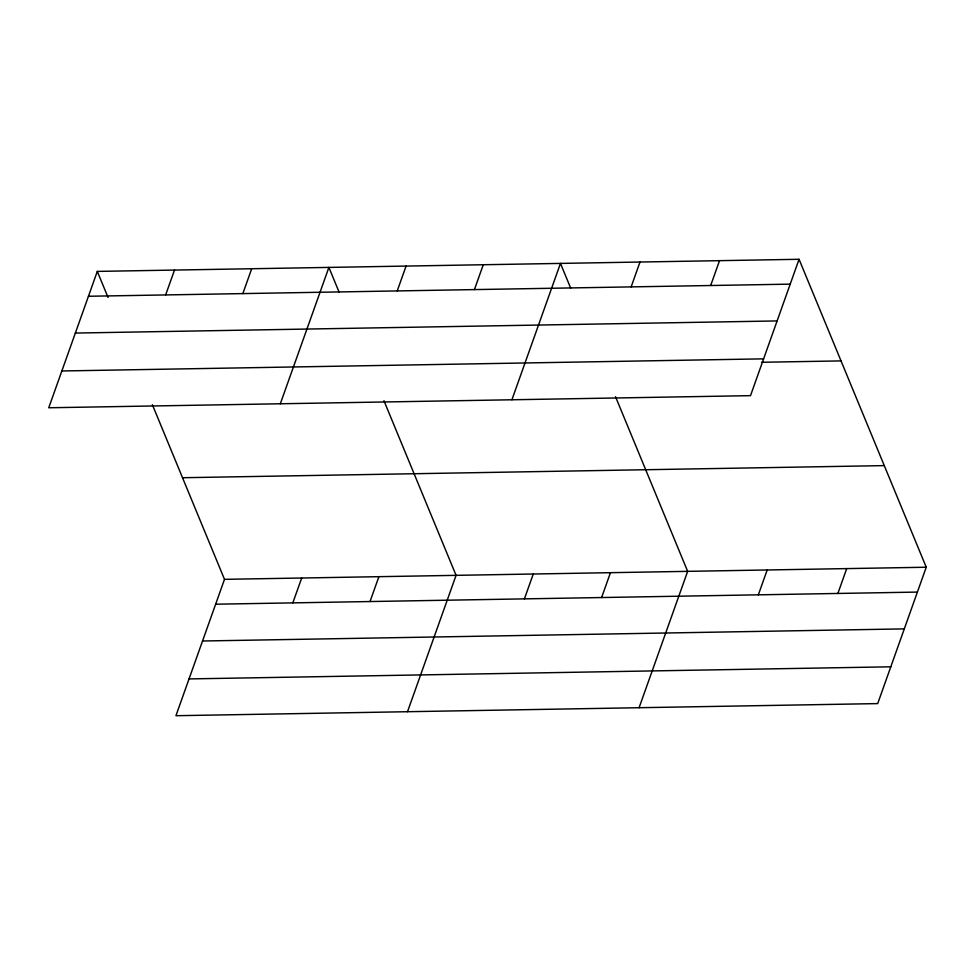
<?xml version="1.0" encoding="UTF-8"?>
<svg xmlns="http://www.w3.org/2000/svg" width="975" height="975" viewBox="0 0 975 975"><rect width="100%" height="100%" fill="white"/><g stroke="black" fill="none" stroke-linecap="round" stroke-linejoin="round"><path stroke-width="1.46" d="M97.305 271.403L48.75 407.769L750.506 395.655L799.061 259.289L97.305 271.403L108.079 297.497M165.652 294.925L174.501 270.075M242.848 293.597L251.696 268.734M280.325 403.772L328.892 267.406L339.093 292.122M152.368 404.71L224.494 579.345L175.939 715.711L877.695 703.597L926.25 567.231L799.061 259.289M397.227 290.928L406.087 266.077M292.829 602.867L301.689 578.017M474.423 289.599L483.271 264.737M370.025 601.538L378.885 576.676M511.912 399.774L560.467 263.408L570.68 288.125M407.513 711.713L456.068 575.347L383.943 400.713M631.154 286.882L640.002 262.031M524.416 598.869L533.264 574.019M710.678 285.517L719.538 260.654M601.612 597.541L610.46 572.678M639.088 707.716L687.655 571.35L615.53 396.715M758.331 594.835L767.191 569.973M837.866 593.458L846.714 568.596M88.457 296.266L790.213 284.139M75.355 333.06L777.112 320.933M61.852 370.975L763.608 358.849M761.499 362.273L841.035 360.908M182.52 477.726L884.276 465.611M224.494 579.345L926.25 567.231M215.646 604.207L917.402 592.081M202.544 641.002L904.3 628.887M189.04 678.917L890.797 666.803"/></g></svg>
